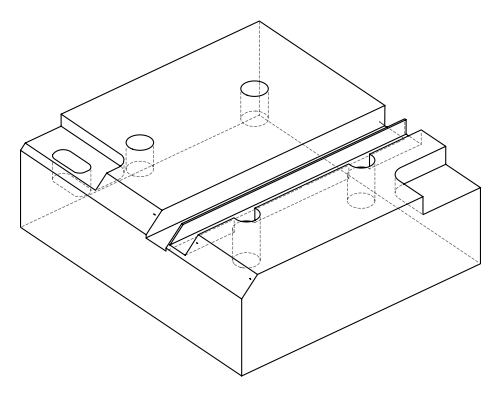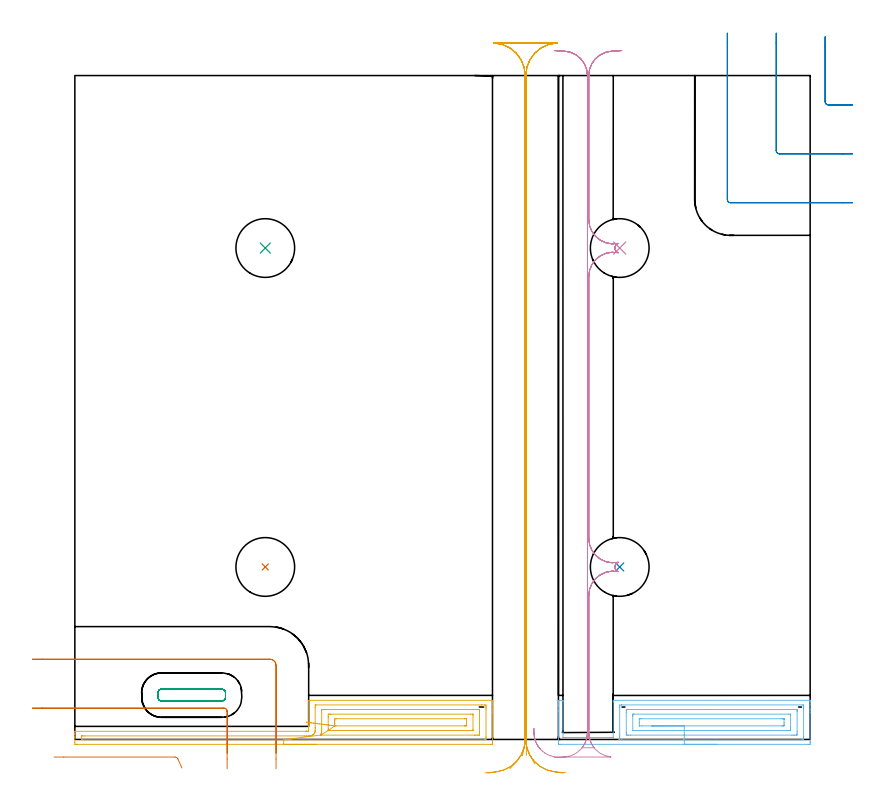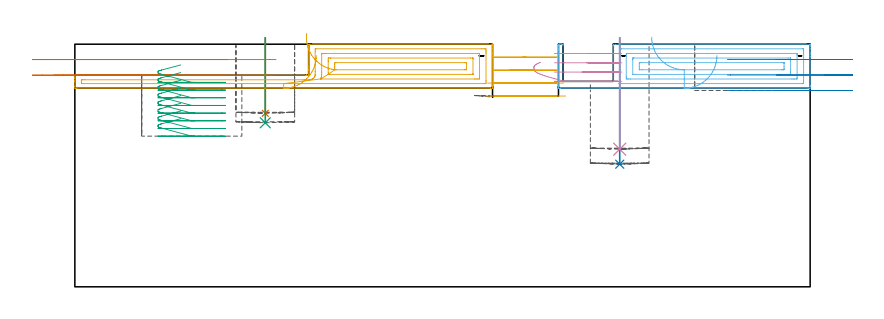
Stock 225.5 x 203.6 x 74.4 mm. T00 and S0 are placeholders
(PLAN: 11 operations, 5 tool changes, 18.7 min)
(1 INDEXABLE_INSERT_DRILL_BLIND_HOLE_FROM_SOLID | STEP1POCKET | NXT0302_007 | 0.09 min | 5337 mm3)
(2 INDEXABLE_INSERT_DRILL_BLIND_HOLE_FROM_SOLID_1 | STEP1POCKET_1 | NXT0302_007 | 0.16 min | 9304 mm3)
(3 INDEXABLE_INSERT_DRILL_BLIND_HOLE_FROM_SOLID_2 | STEP1POCKET_2 | NXT0302_007 | 0.11 min | 6075 mm3)
(4 INDEXABLE_INSERT_DRILL_BLIND_HOLE_FROM_SOLID_3 | STEP1POCKET_3 | NXT0302_007 | 0.14 min | 8135 mm3)
(5 AREA_MILL | FG_CHAMFER_SURFACE | UGT0205_001 | 3.73 min | 12269 mm3)
(6 AREA_MILL_1 | FG_CHAMFER_SURFACE_1 | UGT0205_001 | 2.96 min | 7637 mm3)
(7 MILL_CORNER_NOTCH_RECTANGULAR | CORNER_NOTCH_RECTANGULAR | UGT0201_104 | Follow Part, ap 5, ae 75% | 0.91 min | 17353 mm3)
(8 MILL_CORNER_NOTCH_RECTANGULAR_1 | CORNER_NOTCH_RECTANGULAR_1 | UGT0201_104 | Follow Part, ap 5, ae 75% | 1.25 min | 24263 mm3)
(9 MILL_RECTANGULAR_POCKET | POCKET_RECTANGULAR_STRAIGHT | NXT0201_013 | Follow Part, ap 2.5, ae 75% | 1.44 min | 7214 mm3)
(10 MILL_RECTANGULAR_SLOT | SLOT_RECTANGULAR | UGT0201_133 | Follow Part, ap 3.75, ae 75% | 3.95 min | 32813 mm3)
(11 MILL_RECTANGULAR_SLOT_1 | SLOT_RECTANGULAR_1 | UGT0201_104 | Follow Part, ap 5, ae 75% | 3.92 min | 63664 mm3)
(TOOL NXT0302_007 | Index. Insert Drill 18mm [880-D1800L25-05] | D18 PA176 FL90 Z2)
(TOOL UGT0205_001 | Chamfer Mill 20 x 3 x 45 deg. | D20 FL50 Z2)
(TOOL UGT0201_104 | End Mill 20 mm | D20 FL22 Z2)
(TOOL NXT0201_013 | ENDMILL 10mm | D10 FL30 Z4)
(TOOL UGT0201_133 | Carbide End Mill 15.0 | D15 FL30 Z4)
(OP 1 INDEXABLE_INSERT_DRILL_BLIND_HOLE_FROM_SOLID)
G17 G21 G94 G90
T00 M6
G54
G17 G0 G90 X58.4 Y52.9 S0 M3
G43 Z84.4 H1
G94 G81 G98 Z53.2 F250. R76.4
G80
M5
M2
(OP 2 INDEXABLE_INSERT_DRILL_BLIND_HOLE_FROM_SOLID_1)
G17 G21 G94 G90
T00 M6
G54
G17 G0 G90 X167.1 Y52.9 S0 M3
G43 Z84.4 H1
G94 G81 G98 Z37.6 F250. R76.4
G80
M5
M2
(OP 3 INDEXABLE_INSERT_DRILL_BLIND_HOLE_FROM_SOLID_2)
G17 G21 G94 G90
T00 M6
G54
G17 G0 G90 X58.4 Y150.7 S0 M3
G43 Z84.4 H1
G94 G81 G98 Z50.3 F250. R76.4
G80
M5
M2
(OP 4 INDEXABLE_INSERT_DRILL_BLIND_HOLE_FROM_SOLID_3)
G17 G21 G94 G90
T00 M6
G54
G17 G0 G90 X167.1 Y150.7 S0 M3
G43 Z84.4 H1
G94 G81 G98 Z42.2 F250. R76.4
G80
M5
M2
(OP 5 AREA_MILL)
G17 G21 G94 G90
T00 M6
G54
G17 G0 G90 X74.05 Y-1.5 S1061 M3
G43 Z84.4 H0
Z70.9
G94 G1 X74.012 Z70.028 F250.
X73.898 Z69.164
X73.709 Z68.312
X73.447 Z67.48
X73.113 Z66.674
X72.71 Z65.9
X72.241 Z65.164
X71.71 Z64.472
X71.121 Z63.829
X70.478 Z63.24
X69.786 Z62.708
X69.05 Z62.24
X68.276 Z61.837
X67.47 Z61.503
X66.638 Z61.241
X65.786 Z61.052
X64.922 Z60.938
X64.05 Z60.9
X0.619
X0.085 Y-1.494 Z60.903
X0.008 Y-1.491 Z60.905
X0. Y-0.963 Z61.432
Y0.47 Z62.867
Y0.812 Z63.208
Y1.496 Z63.895
Y1.884 Z64.283
X0.004 Y2.366 Z64.759
X0.01 Y2.498 Z64.889
X0.172 Y2.5 Z64.9
X70.891
X70.972 Y2.504 Z64.89
X70.974 Y2.505
X70.982 Y2.504 Z64.891
X70.984 Y2.505
X70.987 Z64.89
X70.99 Y2.504 Z64.891
X71.02 Y2.5 Z64.9
X71.044 Z64.899
X71.049 Z64.9
X71.087 Y2.508 Z64.891
X71.197 Y2.504 Z64.896
X71.7 Y2.5 Z64.9
Y2.587 Z64.982
Y3.974 Z66.369
Y4.362 Z66.756
Y5.139 Z67.538
X71.701 Y11.919 Z74.318
X71.709 Y11.993 Z74.392
X72.091 Y12. Z74.4
X127.928
X128.09 Y11.997 Z74.388
X128.093 Y11.966 Z74.357
X128.1 Y11.586 Z73.986
Y11.259 Z73.658
Y10.575 Z72.97
Y9.346 Z71.743
Y8.8 Z71.195
Y8.186 Z70.581
Y-0.69 Z61.707
X128.098 Y-0.963 Z61.434
X128.092 Y-1.492 Z60.906
X128.016 Y-1.494 Z60.903
X127.481 Y-1.5 Z60.9
X64.05
Y-0.086 Z62.314
X2.405 Y-0.085 Z62.315
X2.01 Y-0.075 Z62.325
X2.003 Y0.325 Z62.725
X2.002 Y0.812 Z63.212
X2.006 Y1.013 Z63.413
X2.01 Y1.063 Z63.463
X2.014 Y1.079 Z63.479
X2.039 Y1.081 Z63.481
X2.132 Y1.084 Z63.484
X2.405 Y1.085 Z63.485
X3.024 Y1.086 Z63.486
X70.304 Y1.085 Z63.485
X71.052 Y1.084 Z63.484
X71.806 Y1.095 Z63.495
X72.091 Y1.12 Z63.52
X72.356 Y1.172 Z63.572
X72.562 Y1.232 Z63.632
X72.737 Y1.299 Z63.699
X72.984 Y1.424 Z63.824
X73.149 Y1.536 Z63.936
X73.337 Y1.7 Z64.1
X73.493 Y1.889 Z64.289
X73.565 Y2.01 Z64.41
X73.658 Y2.249 Z64.649
X73.686 Y2.411 Z64.811
X73.693 Y2.587 Z64.987
X73.698 Y2.765 Z65.165
X73.7 Y3.475 Z65.875
Y3.651 Z66.051
X73.701 Y9.863 Z72.263
X73.71 Y10.575 Z72.975
X73.868 Y10.585 Z72.985
X73.877
X124.801 Y10.586 Z72.986
X125.694 Y10.579 Z72.979
X126.09 Y10.575 Z72.975
X126.097 Y10.175 Z72.575
X126.099 Y9.688 Z72.088
X126.1 Y9.285 Z71.685
X126.099 Y0.812 Z63.212
X126.098 Y0.412 Z62.812
X126.09 Y-0.075 Z62.325
X125.705 Y-0.085 Z62.315
X125.694 Y-0.086 Z62.314
X64.05
X75.361 Y1.346 Z63.746
X75.409 Y1.452 Z63.852
X75.518 Y1.7 Z64.1
X75.559 Y1.804 Z64.204
X75.664 Y2.149 Z64.549
X75.698 Y2.554 Z64.954
Y2.587 Z64.987
X75.7 Y3.439 Z65.839
Y8.8 Z71.2
X75.704 Y9.013 Z71.413
X75.709 Y9.119 Z71.519
X75.713 Y9.164 Z71.564
X75.81 Y9.166 Z71.566
X76.185 Y9.17 Z71.57
X76.558 Y9.171 Z71.571
X77.077 Y9.172 Z71.572
X123.534 Y9.171 Z71.571
X123.908 Y9.17 Z71.57
X124.032 Y9.167 Z71.567
X124.075 Y9.165 Z71.565
X124.09 Y9.16 Z71.56
X124.093 Y9.118 Z71.518
X124.097 Y8.991 Z71.391
X124.099 Y8.8 Z71.2
X124.1 Y8.609 Z71.009
Y2.396 Z64.796
X124.098 Y1.7 Z64.1
X124.095 Y1.513 Z63.913
X124.085 Y1.335 Z63.735
X123.908 Y1.333 Z63.733
X123.387 Y1.33 Z63.73
X123.014 Y1.329 Z63.729
X122.495 Y1.328 Z63.728
X75.54 Y1.329 Z63.729
X75.44 Y1.33 Z63.73
X75.375 Y1.333 Z63.733
X75.363 Y1.334 Z63.734
X75.361 Y1.346 Z63.746
X77.72 Y2.749 Z65.149
X77.71 Y2.789 Z65.189
X77.702 Y3.226 Z65.626
X77.7 Y4.362 Z66.762
Y6.778 Z69.178
X77.701 Y7.025 Z69.425
X77.705 Y7.661 Z70.061
X77.71 Y7.75 Z70.15
X77.792 Y7.752 Z70.152
X77.976 Y7.755 Z70.155
X78.344 Y7.757 Z70.157
X78.501
X121.384
X122.005 Y7.753 Z70.153
X122.077 Y7.75 Z70.15
X122.09 Y7.748 Z70.148
X122.093 Y7.727 Z70.127
X122.097 Y7.675 Z70.075
X122.099 Y7.465 Z69.865
Y3.042 Z65.442
X122.096 Y2.825 Z65.225
X122.093 Y2.771 Z65.171
X122.09 Y2.75 Z65.15
X122.069 Y2.749 Z65.149
X121.962 Y2.745 Z65.145
X121.227 Y2.743 Z65.143
X121.071
X78.188
X77.916 Y2.745 Z65.145
X77.72 Y2.749 Z65.149
X79.709 Y4.174 Z66.574
X79.706 Y4.22 Z66.62
X79.702 Y4.362 Z66.762
X79.7 Y4.791 Z67.191
Y5.25 Z67.65
X79.701 Y5.677 Z68.077
X79.71 Y6.138 Z68.538
X79.727 Y6.336 Z68.736
X79.926 Y6.341 Z68.741
X80.131 Y6.342 Z68.742
X119.441 Y6.343 Z68.743
X119.648 Y6.342 Z68.742
X120.06 Y6.336 Z68.736
X120.091 Y6.332 Z68.732
X120.095 Y6.32 Z68.72
X120.099 Y6.289 Z68.689
X120.1 Y4.595 Z66.995
X120.098 Y4.362 Z66.762
X120.094 Y4.199 Z66.599
X120.09 Y4.165 Z66.565
X119.992 Y4.161 Z66.561
X119.855 Y4.158 Z66.558
X119.648 Y4.157 Z66.557
X119.441
X80.131
X79.924 Y4.16 Z66.56
X79.787 Y4.164 Z66.564
X79.709 Y4.174 Z66.574
X78.856 Y4.281 Z66.72
X78.019 Y4.387 Z66.94
X77.203 Y4.49 Z67.233
X76.417 Y4.589 Z67.597
X75.664 Y4.684 Z68.028
X74.952 Y4.774 Z68.524
X74.286 Y4.858 Z69.081
X73.67 Y4.936 Z69.694
X73.109 Y5.007 Z70.358
X72.608 Y5.07 Z71.07
X72.171 Y5.125 Z71.823
X71.8 Y5.172 Z72.611
X71.499 Y5.21 Z73.429
X71.27 Y5.239 Z74.27
X71.114 Y5.258 Z75.128
X71.033 Y5.269 Z75.997
X71.028 Z76.869
X71.098 Y5.261 Z77.739
G0 Z84.4
M5
M2
(OP 6 AREA_MILL_1)
G17 G21 G94 G90
T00 M6
G54
G17 G0 G90 X196.9 Y-1.5 S1061 M3
G43 Z84.4 H0
Z70.9
G94 G1 X196.862 Z70.028 F250.
X196.748 Z69.164
X196.559 Z68.312
X196.297 Z67.48
X195.963 Z66.674
X195.56 Z65.9
X195.092 Z65.164
X194.56 Z64.472
X193.971 Z63.829
X193.328 Z63.24
X192.636 Z62.708
X191.9 Z62.24
X191.126 Z61.837
X190.32 Z61.503
X189.488 Z61.241
X188.636 Z61.052
X187.772 Z60.938
X186.9 Z60.9
X148.922
X148.565 Y-1.496 Z60.902
X148.31 Y-1.492 Z60.906
X148.3 Y-1.233 Z61.164
Y8.8 Z71.195
Y10.228 Z72.624
Y10.575 Z72.97
Y11.27 Z73.669
Y11.58 Z73.98
X148.307 Y11.965 Z74.356
X148.31 Y11.997 Z74.388
X148.475 Y12. Z74.4
X149.368
X149.69 Y11.994 Z74.391
X149.693 Y11.932 Z74.329
X149.7 Y11.601 Z73.999
Y0.6 Z63.
X150.029
X150.322 Y0.605 Z62.995
X150.348 Y0.607 Z62.992
X150.395 Y0.601 Z62.999
X150.457 Y0.604 Z62.994
X150.46 Y0.603 Z62.992
X150.461 Y0.6
X150.709 Z63.
X150.714
X164.074
X164.103 Y0.601 Z62.994
X164.106 Y0.602
X164.109 Z62.996
X164.113 Y0.6 Z63.
X164.36 Z62.992
X164.362 Y0.603
X164.365 Y0.604 Z62.994
X164.429 Y0.6 Z62.999
X164.476 Y0.607 Z62.993
X164.501 Y0.604 Z62.995
X164.793 Y0.6 Z63.
X165.1
Y11.519 Z73.917
X165.107 Y11.917 Z74.315
X165.11 Y11.994 Z74.392
X165.9 Y12. Z74.4
X225.325
X225.49 Y11.997 Z74.388
X225.493 Y11.965 Z74.356
X225.5 Y11.58 Z73.979
Y11.27 Z73.67
Y10.575 Z72.97
Y9.341 Z71.737
Y8.8 Z71.195
Y8.183 Z70.578
Y-0.693 Z61.705
X225.498 Y-0.963 Z61.434
X225.492 Y-1.492 Z60.906
X225.413 Y-1.494 Z60.903
X224.878 Y-1.5 Z60.9
X186.9
Y-0.086 Z62.314
X167.698
X166.868 Y-0.075 Z62.325
X166.963 Y0.105 Z62.505
X167.027 Y0.249 Z62.649
X167.088 Y0.52 Z62.92
X167.093 Y0.812 Z63.212
X167.099 Y1.396 Z63.796
X167.1 Y9.688 Z72.088
X167.103 Y10.268 Z72.668
X167.11 Y10.575 Z72.975
X167.677 Y10.586 Z72.986
X167.687
X223.091 Y10.585 Z72.985
X223.49 Y10.575 Z72.975
X223.498 Y10.172 Z72.572
X223.499 Y9.688 Z72.088
X223.5 Y9.282 Z71.682
X223.499 Y0.812 Z63.212
X223.498 Y0.408 Z62.808
X223.49 Y-0.075 Z62.325
X223.101 Y-0.086 Z62.314
X223.091
X186.9
Y1.328 Z63.728
X170.368 Y1.329 Z63.729
X169.847 Y1.33 Z63.73
X169.475 Y1.332 Z63.732
X169.111 Y1.335 Z63.735
X169.105 Y1.7 Z64.1
X169.101 Y2.071 Z64.471
Y8.284 Z70.684
X169.104 Y8.8 Z71.2
X169.108 Y9.164 Z71.564
X169.475 Y9.168 Z71.568
X169.995 Y9.171 Z71.571
X193.787 Y9.172 Z71.572
X221.304 Y9.171 Z71.571
X221.428 Y9.169 Z71.569
X221.473 Y9.167 Z71.567
X221.49 Y9.165 Z71.565
X221.493 Y9.124 Z71.524
X221.497 Y8.995 Z71.395
X221.499 Y8.8 Z71.2
X221.5 Y8.606 Z71.006
Y2.393 Z64.793
X221.497 Y1.7 Z64.1
X221.494 Y1.511 Z63.911
X221.481 Y1.335 Z63.735
X221.304 Y1.333 Z63.733
X220.783 Y1.33 Z63.73
X220.41 Y1.329 Z63.729
X219.891 Y1.328 Z63.728
X186.9
Y2.743 Z65.143
X171.999
X171.262 Y2.744 Z65.144
X171.103 Y2.745 Z65.145
X171.102 Y2.746 Z65.146
X171.101 Y2.747 Z65.147
X171.1 Y7.186 Z69.586
X171.102 Y7.347 Z69.747
X171.108 Y7.668 Z70.068
X171.111 Y7.751 Z70.151
X171.125 Y7.753 Z70.153
X171.17 Y7.755 Z70.155
X171.262 Y7.757 Z70.157
X171.418
X218.78
X219.402 Y7.754 Z70.154
X219.474 Y7.752 Z70.152
X219.49 Y7.751 Z70.151
X219.493 Y7.73 Z70.13
X219.496 Y7.678 Z70.078
X219.499 Y7.466 Z69.866
X219.5 Y7.042 Z69.442
Y3.491 Z65.891
X219.498 Y3.039 Z65.439
X219.495 Y2.822 Z65.222
X219.491 Y2.768 Z65.168
X219.488 Y2.749 Z65.149
X219.465 Y2.748 Z65.148
X219.358 Y2.745 Z65.145
X218.623 Y2.743 Z65.143
X218.467
X186.9
Y4.157 Z66.557
X173.943
X173.254 Y4.158 Z66.558
X173.166 Y4.161 Z66.561
X173.15 Y4.163 Z66.563
X173.11 Y4.182 Z66.582
X173.101 Y4.31 Z66.71
Y4.362 Z66.762
X173.1 Y5.199 Z67.599
X173.102 Y6.085 Z68.485
X173.105 Y6.138 Z68.538
X173.124 Y6.336 Z68.736
X173.529 Y6.341 Z68.741
X173.736 Y6.342 Z68.742
X216.836 Y6.343 Z68.743
X217.043 Y6.341 Z68.741
X217.456 Y6.336 Z68.736
X217.491 Y6.333 Z68.733
X217.494 Y6.321 Z68.721
X217.497 Y6.29 Z68.69
X217.499 Y6.232 Z68.632
X217.5 Y6.138 Z68.538
Y5.25 Z67.65
X217.499 Y4.591 Z66.991
X217.496 Y4.362 Z66.762
X217.491 Y4.198 Z66.598
X217.489 Y4.164 Z66.564
X217.388 Y4.161 Z66.561
X217.25 Y4.159 Z66.559
X217.043 Y4.157 Z66.557
X216.836
X186.9
X186.028 Z66.595
X185.164 Z66.709
X184.312 Z66.898
X183.48 Z67.16
X182.674 Z67.494
X181.9 Z67.897
X181.164 Z68.365
X180.472 Z68.896
X179.829 Z69.486
X179.24 Z70.129
X178.708 Z70.821
X178.24 Z71.557
X177.837 Z72.331
X177.503 Z73.137
X177.241 Z73.969
X177.052 Z74.82
X176.938 Z75.685
X176.9 Z76.557
G0 Z84.4
M5
M2
(OP 7 MILL_CORNER_NOTCH_RECTANGULAR)
G17 G21 G94 G90
T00 M6
G54
G17 G0 G90 X46.7 Y-4.218 S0 M3
G43 Z84.465 H0
Z69.682
G94 G1 Y-1.218 F250.
Y8.604 F500.
G3 X45.704 Y9.6 R1.
G1 X-10.
X-13. F250.
G0 Z84.465
X61.7 Y-4.218
Z69.682
G1 Y-1.218
Y22.7 F500.
G3 X59.8 Y24.6 R1.9
G1 X-10.
X-13. F250.
G0 Z84.465
X32.822 Y-8.747
Z64.9
G1 X31.619 Y-5.999
G3 X30.707 Y-5.4 R1. F500.
G1 X-3.396
X-6.396 F250.
G0 Z84.465
X46.7 Y-8.999
Z64.9
G1 Y-5.999
Y8.604 F500.
G3 X45.704 Y9.6 R1.
G1 X-10.
X-13. F250.
G0 Z84.465
X61.7 Y-8.999
Z64.9
G1 Y-5.999
Y22.7 F500.
G3 X59.8 Y24.6 R1.9
G1 X-10.
X-13. F250.
G0 Z84.465
M5
M2
(OP 8 MILL_CORNER_NOTCH_RECTANGULAR_1)
G17 G21 G94 G90
T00 M6
G54
G17 G0 G90 X230.1 Y215.479 S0 M3
G43 Z84.465 H0
Z69.71
G94 G1 Y212.479 F250.
Y195.596 F500.
G3 X231.096 Y194.6 R1.
G1 X235.5
X238.5 F250.
G0 Z84.465
X215.1 Y216.6
Z69.71
G1 Y213.6
Y180.596 F500.
G3 X216.096 Y179.6 R1.
G1 X235.5
X238.5 F250.
G0 Z84.465
X200.1 Y216.6
Z69.71
G1 Y213.6
Y165.596 F500.
G3 X201.096 Y164.6 R1.
G1 X235.5
X238.5 F250.
G0 Z84.465
X230.1 Y215.479
Z64.955
G1 Y212.479
Y195.596 F500.
G3 X231.096 Y194.6 R1.
G1 X235.5
X238.5 F250.
G0 Z84.465
X215.1 Y216.6
Z64.955
G1 Y213.6
Y180.596 F500.
G3 X216.096 Y179.6 R1.
G1 X235.5
X238.5 F250.
G0 Z84.465
X200.1 Y216.6
Z64.955
G1 Y213.6
Y165.596 F500.
G3 X201.096 Y164.6 R1.
G1 X235.5
X238.5 F250.
G0 Z84.465
X230.1 Y215.479
Z60.2
G1 Y212.479
Y195.596 F500.
G3 X231.096 Y194.6 R1.
G1 X235.5
X238.5 F250.
G0 Z84.465
X215.1 Y216.6
Z60.2
G1 Y213.6
Y180.596 F500.
G3 X216.096 Y179.6 R1.
G1 X235.5
X238.5 F250.
G0 Z84.465
X200.1 Y216.6
Z60.2
G1 Y213.6
Y165.596 F500.
G3 X201.096 Y164.6 R1.
G1 X235.5
X238.5 F250.
G0 Z84.465
M5
M2
(OP 9 MILL_RECTANGULAR_POCKET)
G17 G21 G94 G90
T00 M6
G54
G17 G0 G90 X32.473 Y15.4 S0 M3
G43 Z84.465 H0
Z68.043
G94 G1 X26.6 Z66.47 F250.
X26.495 Z66.441
X26.251 Y15.348 Z66.374
X26.024 Y15.243 Z66.308
X25.856 Y15.117 Z66.251
X25.68 Y14.912 Z66.179
X25.559 Y14.669 Z66.106
X25.5 Y14.405 Z66.034
Y12.795 Z65.602
X25.553 Y12.547 Z65.534
X25.661 Y12.317 Z65.466
X25.819 Y12.119 Z65.398
X26.017 Y11.961 Z65.33
X26.247 Y11.853 Z65.262
X26.495 Y11.8 Z65.194
X26.6 Z65.166
X35.85 Z62.688
X45.1 F500.
G3 X46.2 Y12.9 R1.1
G1 Y14.3
G3 X45.1 Y15.4 R1.1
G1 X26.6
G3 X25.5 Y14.3 R1.1
G1 Y12.9
G3 X26.6 Y11.8 R1.1
G1 X35.85
X36.85
G0 X32.473 Y15.4 Z65.688
G1 X26.6 Z64.114 F250.
X26.495 Z64.086
X26.251 Y15.348 Z64.019
X26.024 Y15.243 Z63.952
X25.856 Y15.117 Z63.896
X25.68 Y14.912 Z63.823
X25.559 Y14.669 Z63.751
X25.5 Y14.405 Z63.678
Y12.795 Z63.247
X25.553 Y12.547 Z63.179
X25.661 Y12.317 Z63.111
X25.819 Y12.119 Z63.043
X26.017 Y11.961 Z62.975
X26.247 Y11.853 Z62.907
X26.495 Y11.8 Z62.839
X26.6 Z62.811
X35.85 Z60.332
X45.1 F500.
G3 X46.2 Y12.9 R1.1
G1 Y14.3
G3 X45.1 Y15.4 R1.1
G1 X26.6
G3 X25.5 Y14.3 R1.1
G1 Y12.9
G3 X26.6 Y11.8 R1.1
G1 X35.85
X36.85
G0 X32.472 Y15.4 Z63.332
G1 X26.6 Z61.759 F250.
X26.495 Z61.731
X26.247 Y15.347 Z61.663
X26.017 Y15.239 Z61.595
X25.819 Y15.081 Z61.527
X25.661 Y14.883 Z61.459
X25.553 Y14.653 Z61.391
X25.5 Y14.405 Z61.323
Y12.795 Z60.891
X25.553 Y12.547 Z60.823
X25.661 Y12.317 Z60.755
X25.819 Y12.119 Z60.688
X26.017 Y11.961 Z60.62
X26.247 Y11.853 Z60.552
X26.495 Y11.8 Z60.484
X35.85 Z57.977
X45.1 F500.
G3 X46.2 Y12.9 R1.1
G1 Y14.3
G3 X45.1 Y15.4 R1.1
G1 X26.6
G3 X25.5 Y14.3 R1.1
G1 Y12.9
G3 X26.6 Y11.8 R1.1
G1 X35.85
X36.85
G0 X32.472 Y15.4 Z60.977
G1 X26.6 Z59.403 F250.
X26.495 Z59.375
X26.247 Y15.347 Z59.307
X26.017 Y15.239 Z59.239
X25.819 Y15.081 Z59.171
X25.661 Y14.883 Z59.103
X25.553 Y14.653 Z59.035
X25.5 Y14.405 Z58.967
Y12.795 Z58.536
X25.553 Y12.547 Z58.468
X25.661 Y12.317 Z58.4
X25.819 Y12.119 Z58.332
X26.017 Y11.961 Z58.264
X26.247 Y11.853 Z58.196
X26.495 Y11.8 Z58.128
X35.85 Z55.622
X45.1 F500.
G3 X46.2 Y12.9 R1.1
G1 Y14.3
G3 X45.1 Y15.4 R1.1
G1 X26.6
G3 X25.5 Y14.3 R1.1
G1 Y12.9
G3 X26.6 Y11.8 R1.1
G1 X35.85
X36.85
G0 X32.472 Y15.4 Z58.622
G1 X26.6 Z57.048 F250.
X26.495 Z57.02
X26.247 Y15.347 Z56.952
X26.017 Y15.239 Z56.884
X25.819 Y15.081 Z56.816
X25.661 Y14.883 Z56.748
X25.553 Y14.653 Z56.68
X25.5 Y14.405 Z56.612
Y12.795 Z56.181
X25.553 Y12.547 Z56.113
X25.661 Y12.317 Z56.045
X25.819 Y12.119 Z55.977
X26.017 Y11.961 Z55.909
X26.247 Y11.853 Z55.841
X26.495 Y11.8 Z55.773
X35.85 Z53.266
X45.1 F500.
G3 X46.2 Y12.9 R1.1
G1 Y14.3
G3 X45.1 Y15.4 R1.1
G1 X26.6
G3 X25.5 Y14.3 R1.1
G1 Y12.9
G3 X26.6 Y11.8 R1.1
G1 X35.85
X36.85
G0 X32.472 Y15.4 Z56.266
G1 X26.6 Z54.693 F250.
X26.495 Z54.664
X26.247 Y15.347 Z54.597
X26.017 Y15.239 Z54.529
X25.819 Y15.081 Z54.461
X25.661 Y14.883 Z54.393
X25.553 Y14.653 Z54.325
X25.5 Y14.405 Z54.257
Y12.795 Z53.825
X25.553 Y12.547 Z53.757
X25.661 Y12.317 Z53.689
X25.819 Y12.119 Z53.621
X26.017 Y11.961 Z53.553
X26.247 Y11.853 Z53.485
X26.495 Y11.8 Z53.417
X35.85 Z50.911
X45.1 F500.
G3 X46.2 Y12.9 R1.1
G1 Y14.3
G3 X45.1 Y15.4 R1.1
G1 X26.6
G3 X25.5 Y14.3 R1.1
G1 Y12.9
G3 X26.6 Y11.8 R1.1
G1 X35.85
X36.85
G0 X32.472 Y15.4 Z53.911
G1 X26.6 Z52.337 F250.
X26.495 Z52.309
X26.247 Y15.347 Z52.241
X26.017 Y15.239 Z52.173
X25.819 Y15.081 Z52.105
X25.661 Y14.883 Z52.037
X25.553 Y14.653 Z51.969
X25.5 Y14.405 Z51.901
Y12.795 Z51.47
X25.553 Y12.547 Z51.402
X25.661 Y12.317 Z51.334
X25.819 Y12.119 Z51.266
X26.017 Y11.961 Z51.198
X26.247 Y11.853 Z51.13
X26.495 Y11.8 Z51.062
X35.85 Z48.555
X45.1 F500.
G3 X46.2 Y12.9 R1.1
G1 Y14.3
G3 X45.1 Y15.4 R1.1
G1 X26.6
G3 X25.5 Y14.3 R1.1
G1 Y12.9
G3 X26.6 Y11.8 R1.1
G1 X35.85
X36.85
G0 X32.472 Y15.4 Z51.555
G1 X26.6 Z49.982 F250.
X26.495 Z49.954
X26.247 Y15.347 Z49.886
X26.017 Y15.239 Z49.818
X25.819 Y15.081 Z49.75
X25.661 Y14.883 Z49.682
X25.553 Y14.653 Z49.614
X25.5 Y14.405 Z49.546
Y12.795 Z49.114
X25.553 Y12.547 Z49.047
X25.661 Y12.317 Z48.979
X25.819 Y12.119 Z48.911
X26.017 Y11.961 Z48.843
X26.247 Y11.853 Z48.775
X26.495 Y11.8 Z48.707
X35.85 Z46.2
X45.1 F500.
G3 X46.2 Y12.9 R1.1
G1 Y14.3
G3 X45.1 Y15.4 R1.1
G1 X26.6
G3 X25.5 Y14.3 R1.1
G1 Y12.9
G3 X26.6 Y11.8 R1.1
G1 X35.85
X36.85
G0 Z84.465
M5
M2
(OP 10 MILL_RECTANGULAR_SLOT)
G17 G21 G94 G90
T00 M6
G54
G17 G0 G90 X147.091 Y211.245 S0 M3
G43 Z84.465 H0
Z71.55
G94 G1 X150.087 Y211.09 F250.
G2 X157.2 Y203.6 R7.5 F500.
G1 Y3.1
X157.6
Y44.125
G2 X166.612 Y51.471 R7.5
G1 X166.615 Y51.481
G2 X166.615 Y54.319 R1.5
G1 X166.612 Y54.329
G2 X157.6 Y61.675 R7.5
G1 Y141.925
G2 X166.612 Y149.271 R7.5
G1 X166.615 Y149.281
G2 X166.615 Y152.119 R1.5
G1 X166.612 Y152.129
G2 X157.6 Y159.475 R7.5
G1 Y203.6
G2 X164.713 Y211.09 R7.5
G1 X167.709 Y211.245 F250.
G0 X147.091 Z68.7
G1 X150.087 Y211.09
G2 X157.2 Y203.6 R7.5 F500.
G1 Y2.1
G2 X156.981 Y0.3 R7.5
G1 X157.819
G2 X157.6 Y2.1 R7.5
G1 Y44.125
G2 X166.612 Y51.471 R7.5
G1 X166.615 Y51.481
G2 X166.615 Y54.319 R1.5
G1 X166.612 Y54.329
G2 X157.6 Y61.675 R7.5
G1 Y141.925
G2 X166.612 Y149.271 R7.5
G1 X166.615 Y149.281
G2 X166.615 Y152.119 R1.5
G1 X166.612 Y152.129
G2 X157.6 Y159.475 R7.5
G1 Y203.6
G2 X164.713 Y211.09 R7.5
G1 X167.709 Y211.245 F250.
G0 X147.091 Z65.85
G1 X150.087 Y211.09
G2 X157.2 Y203.6 R7.5 F500.
G1 Y2.1
G2 X155.585 Y-2.55 R7.5
G1 X159.215
G2 X157.6 Y2.1 R7.5
G1 Y44.125
G2 X166.612 Y51.471 R7.5
G1 X166.615 Y51.481
G2 X166.615 Y54.319 R1.5
G1 X166.612 Y54.329
G2 X157.6 Y61.675 R7.5
G1 Y141.925
G2 X166.612 Y149.271 R7.5
G1 X166.615 Y149.281
G2 X166.615 Y152.119 R1.5
G1 X166.612 Y152.129
G2 X157.6 Y159.475 R7.5
G1 Y203.6
G2 X164.713 Y211.09 R7.5
G1 X167.709 Y211.245 F250.
G0 X147.091 Z63.
G1 X150.087 Y211.09
G2 X157.2 Y203.6 R7.5 F500.
G1 Y2.1
G2 X150.414 Y-5.366 R7.5
G1 X150.413 Y-5.396
X164.372 Y-5.395
Y-5.365
G2 X157.6 Y2.1 R7.5
G1 Y44.125
G2 X166.612 Y51.471 R7.5
G1 X166.615 Y51.481
G2 X166.615 Y54.319 R1.5
G1 X166.612 Y54.329
G2 X157.6 Y61.675 R7.5
G1 Y141.925
G2 X166.612 Y149.271 R7.5
G1 X166.615 Y149.281
G2 X166.615 Y152.119 R1.5
G1 X166.612 Y152.129
G2 X157.6 Y159.475 R7.5
G1 Y203.6
G2 X164.713 Y211.09 R7.5
G1 X167.709 Y211.245 F250.
G0 Z84.465
X142.757 Y-2.954
Z68.85
G1 X142.647 Y-2.845 Z68.809
X142.04 Y-2.049 Z68.54
X141.544 Y-1.179 Z68.272
X141.168 Y-0.251 Z68.004
X140.918 Y0.718 Z67.736
X140.8 Y1.713 Z67.467
Y2.1 Z67.363
Y3.377 Z67.021
Y2.1 Z66.679
Y1.713 Z66.575
X140.918 Y0.718 Z66.307
X141.168 Y-0.251 Z66.039
X141.544 Y-1.179 Z65.77
X142.04 Y-2.049 Z65.502
X142.647 Y-2.845 Z65.234
X143.355 Y-3.553 Z64.966
X144.151 Y-4.16 Z64.697
X145.021 Y-4.656 Z64.429
X145.949 Y-5.032 Z64.161
X146.918 Y-5.282 Z63.892
X147.913 Y-5.4 Z63.624
X149.971 Z63.073
X150.241 Y-5.38 Z63.
X150.087 Y-5.39
X147.091 Y-5.545
G0 Z84.465
M5
M2
(OP 11 MILL_RECTANGULAR_SLOT_1)
G17 G21 G94 G90
T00 M6
G54
G17 G0 G90 X138.471 Y-4.84 S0 M3
G43 Z84.4 H0
Z70.425
G94 G1 Y-1.84 F250.
G2 X138.3 Y0. R10. F500.
G1 Y203.6
G2 X147.853 Y213.59 R10.
G1 Y213.6
X128.547
Y213.59
G2 X138.1 Y203.6 R10.
G1 Y0.
G2 X137.881 Y-2.08 R10.
G1 X137.258 Y-5.014 F250.
G0 Z84.4
X141.119 Y-7.578
Z66.45
G1 X139.626 Y-4.976
G2 X138.3 Y0. R10. F500.
G1 Y203.6
G2 X147.853 Y213.59 R10.
G1 X128.547
G2 X138.1 Y203.6 R10.
G1 Y0.
G2 X135.402 Y-6.832 R10.
G1 X133.352 Y-9.023 F250.
G0 Z84.4
X149.81 Y-10.331
Z62.475
G1 X146.842 Y-9.893
G2 X138.3 Y0. R10. F500.
G1 Y203.6
G2 X147.853 Y213.59 R10.
G1 Y213.6
X128.547
Y213.59
G2 X138.1 Y203.6 R10.
G1 Y0.
G2 X129.558 Y-9.893 R10.
G1 X126.59 Y-10.33 F250.
G0 X150.517 Y-10.202 Z58.5
G1 X147.526 Y-9.97
G2 X138.3 Y0. R10. F500.
G1 Y203.6
G2 X147.853 Y213.59 R10.
G1 Y213.6
X128.547
Y213.59
G2 X138.1 Y203.6 R10.
G1 Y0.
G2 X128.874 Y-9.97 R10.
G1 X125.883 Y-10.202 F250.
G0 Z84.4
M5
M2
